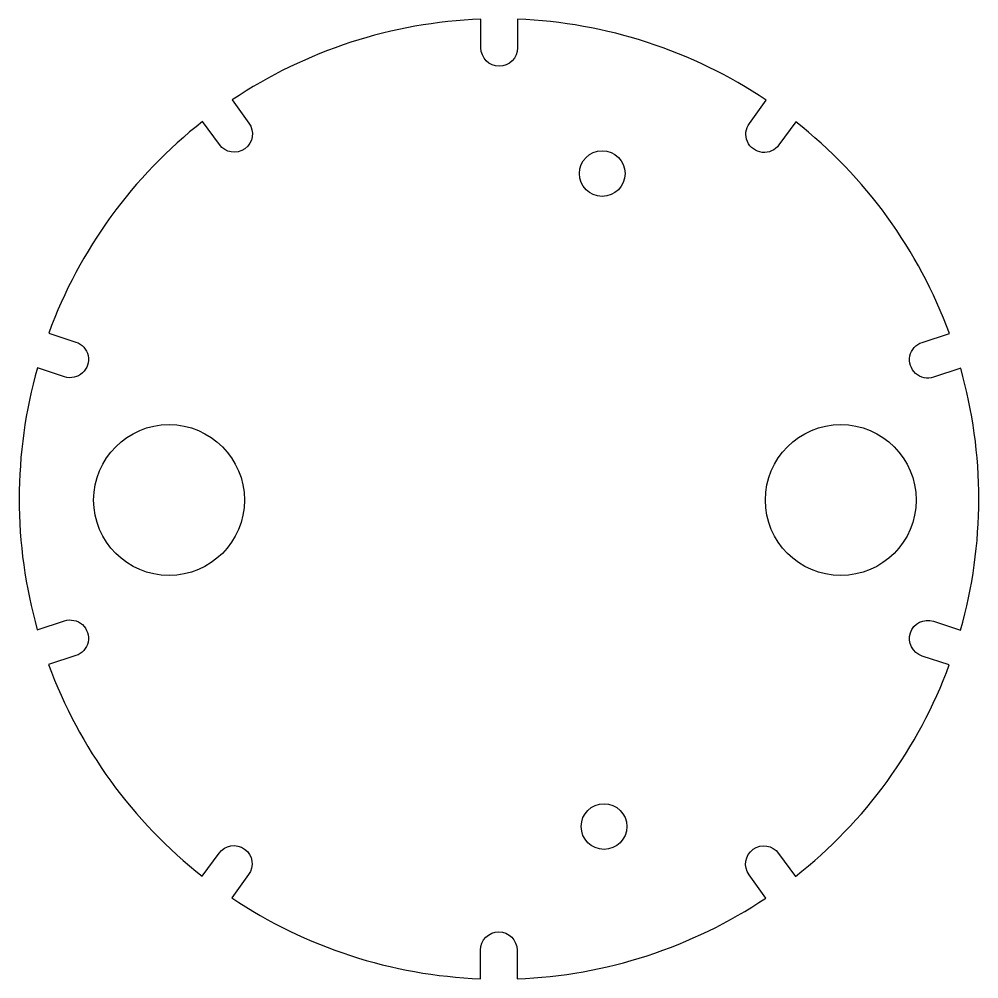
# Model space of a CAD drawing. Header units: millimetres. Extents: x -105 to 105, y -104 to 106.
import ezdxf

# ---------------------------------------------------------------- set-up
doc = ezdxf.new("R2010")
doc.units = ezdxf.units.MM
doc.layers.get('0').update_dxf_attribs({"linetype": 'CONTINUOUS'})

msp = doc.modelspace()

# ---------------------------------------------------------------- linework, layer by layer
msp.add_lwpolyline([(-58.26, -85.98, 0.138911), (-3.83, -103.69), (-3.83, -97.44, -1), (4.17, -97.44), (4.17, -103.7, 0.138911), (58.61, -86.03), (54.93, -80.97, -1), (61.41, -76.27), (65.09, -81.33, 0.138911), (98.75, -35.04), (92.8, -33.11, -1), (95.27, -25.5), (101.22, -27.43, 0.138911), (101.25, 29.81), (95.3, 27.87, -1), (92.82, 35.48), (98.78, 37.41, 0.138911), (65.15, 83.73), (61.48, 78.67, -1), (55, 83.37), (58.68, 88.44, 0.138911), (4.25, 106.15), (4.25, 99.89, -1), (-3.75, 99.89), (-3.75, 106.15, 0.138911), (-58.19, 88.49), (-54.51, 83.43, -1), (-60.98, 78.72), (-64.66, 83.79, 0.138911), (-98.33, 37.5), (-92.38, 35.56, -1), (-94.85, 27.95), (-100.8, 29.89, 0.138911), (-100.83, -27.35), (-94.87, -25.42, -1), (-92.4, -33.02), (-98.36, -34.96, 0.138911), (-64.73, -81.28), (-61.05, -76.22, -1), (-54.58, -80.92)], format="xyb", close=True)
for centre, radius in [((22.8, 72.4), 5), ((-72, 1), 16.5), ((75, 1), 16.5), ((23.2, -70.4), 5)]:
    msp.add_circle(centre, radius)

doc.saveas('drawing.dxf')
